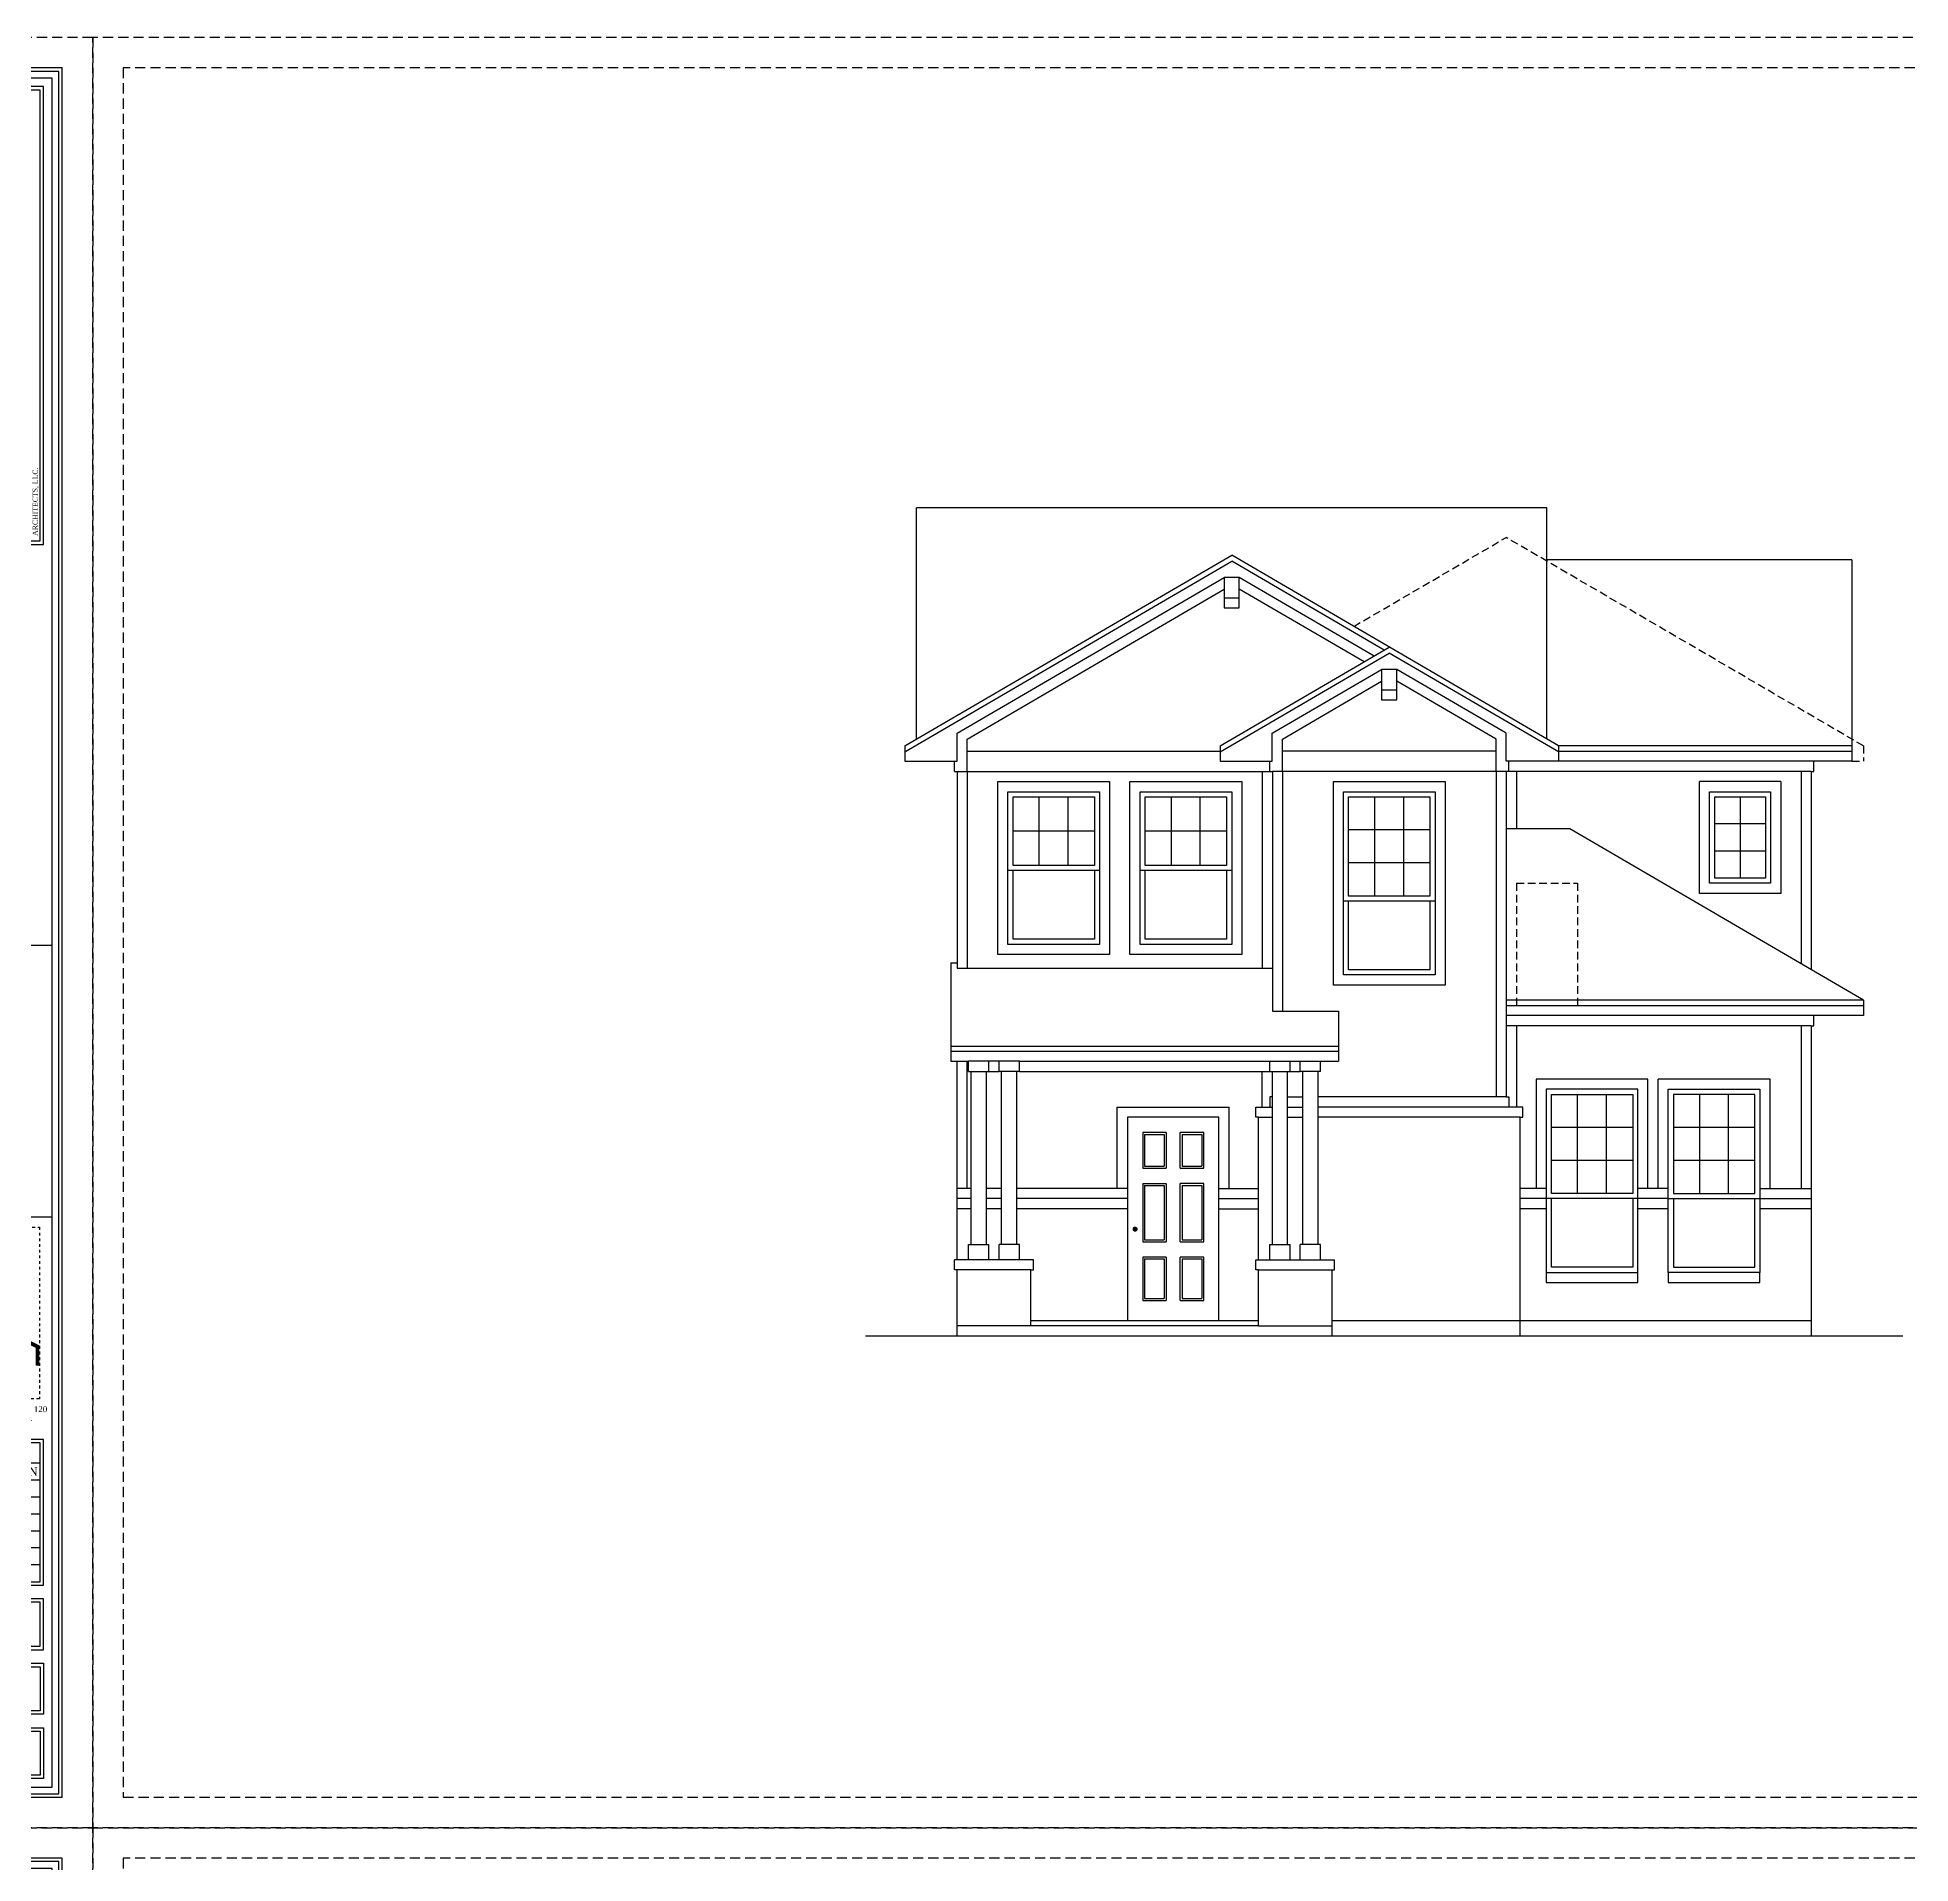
# Model space of a CAD drawing. Header units: inches. Extents: x 1062 to 6528, y -11616 to 5280.
# Drawn here: x 4863 to 5969, y 4203 to 5280 of the extents above; entities that cross this region are included whole.
import ezdxf
from ezdxf.enums import TextEntityAlignment as Align

# ---------------------------------------------------------------- set-up
doc = ezdxf.new("R2010")
doc.units = ezdxf.units.IN
doc.header["$LTSCALE"] = 24
doc.header["$MEASUREMENT"] = 0
doc.header["$PDMODE"] = 35
doc.header["$PDSIZE"] = 5
for name, pattern in [('DASH', [0.1236, 0.0618, -0.0618]), ('HIDDEN', [0.375, 0.25, -0.125]), ('HIDDEN2', [0.1875, 0.125, -0.0625])]:
    doc.linetypes.add(name, pattern=pattern)
doc.layers.get('Defpoints').update_dxf_attribs({"color": 3, "linetype": 'HIDDEN'})
for name, color, linetype in [('A-WALL', 2, 'CONTINUOUS'), ('ELEV', 2, 'CONTINUOUS'), ('TB', 5, 'CONTINUOUS')]:
    doc.layers.add(name, color=color, linetype=linetype)
doc.styles.add('MtXpl_Century_Gothic', font='GOTHIC.TTF')
doc.styles.add('ROMANT', font='times.ttf')

# ---------------------------------------------------------------- blocks, each defined once
blk = doc.blocks.new('TB MIDTOWN LOGO')
at = {"layer": 'Defpoints', "linetype": 'DASH'}
blk.add_lwpolyline([(-36, 90), (36, 90), (36, 0), (-36, 0)], close=True, dxfattribs=at)
at = {"layer": 'TB', "color": 142, "true_color": 0x30ace0, "const_width": 2}
blk.add_lwpolyline([(-35, 17.39), (-35, 40.89), (-18, 49.39), (-18, 18.39), (-22, 18.39), (-22, 87.39), (-6, 79.39), (-6, 18.39), (-14, 18.39), (-14, 59.39), (-6, 64.72), (2, 59.39), (2, 18.39), (-2, 18.39), (-2, 44.39), (6, 49.72), (14, 44.39), (14, 18.39), (6, 18.39), (6, 56.39), (22, 64.39), (22, 18.39), (18, 18.39), (18, 35.89), (35, 27.39), (35, 17.39)], dxfattribs=at)
at = {"layer": 'TB', "color": 250, "linetype": 'DASH', "true_color": 0x1c2230, "insert": (0, 15.39), "char_height": 9.25, "width": 72, "attachment_point": 2, "style": 'MtXpl_Century_Gothic'}
blk.add_mtext('\\pxqd;MIDTOWN', dxfattribs=at)
at = {"layer": 'TB', "color": 142, "linetype": 'DASH', "true_color": 0x30ace0, "insert": (0, 3.68), "char_height": 3.5, "width": 72, "attachment_point": 2, "style": 'MtXpl_Century_Gothic'}
blk.add_mtext('\\pxqd;ARCHITECTS', dxfattribs=at)
blk = doc.blocks.new('TB CAMDEN 11X17')
at = {"layer": 'Defpoints', "color": 5}
blk.add_lwpolyline([(-1632, 0), (0, 0), (0, 1056), (-1632, 1056)], close=True, dxfattribs=at)
at = {"layer": 'Defpoints', "color": 7, "linetype": 'HIDDEN'}
blk.add_lwpolyline([(-1614, 18), (-512, 18), (-512, 1038), (-1614, 1038)], close=True, dxfattribs=at)
at = {"layer": 'TB', "color": 6}
for p, q in [((-120, 520.6), (-24, 520.6)), ((-120, 360.3), (-24, 360.3)), ((-31, 215), (-113, 215)), ((-31, 205), (-113, 205)), ((-31, 195), (-113, 195)), ((-31, 185), (-113, 185)), ((-31, 175), (-113, 175)), ((-31, 165), (-113, 165)), ((-31, 155), (-113, 155))]:
    blk.add_line(p, q, dxfattribs=at)
at = {"layer": 'TB', "color": 2}
for points in [[(-126, 18), (-18, 18), (-18, 1038), (-126, 1038)], [(-124, 20), (-20, 20), (-20, 1036), (-124, 1036)]]:
    blk.add_lwpolyline(points, close=True, dxfattribs=at)
at = {"layer": 'TB', "color": 6}
for points in [[(-120, 24), (-24, 24), (-24, 1032), (-120, 1032)], [(-115, 757), (-29, 757), (-29, 1027), (-115, 1027)], [(-113, 759), (-31, 759), (-31, 1025), (-113, 1025)], [(-115, 143), (-29, 143), (-29, 229), (-115, 229)], [(-113, 145), (-31, 145), (-31, 227), (-113, 227)], [(-115, 105), (-29, 105), (-29, 135), (-115, 135)], [(-113, 107), (-31, 107), (-31, 133), (-113, 133)], [(-115, 97), (-29, 97), (-29, 67), (-115, 67)], [(-113, 95), (-31, 95), (-31, 69), (-113, 69)], [(-115, 59), (-29, 59), (-29, 29), (-115, 29)], [(-113, 57), (-31, 57), (-31, 31), (-113, 31)]]:
    blk.add_lwpolyline(points, close=True, dxfattribs=at)
at = {"layer": 'TB', "linetype": 'DASH', "xscale": 1.125, "yscale": 1.125, "zscale": 1.125}
blk.add_blockref('TB MIDTOWN LOGO', (-72, 253), dxfattribs=at)
at = {"layer": 'TB', "color": 6, "insert": (-72, 762), "char_height": 3, "width": 260, "attachment_point": 4, "rotation": 90, "style": 'ROMANT'}
blk.add_mtext('\\pxqj;{\\H1.33333x;\\W1.4253;COPYRIGHT, MIDTOWN ARCHITECTS, LLC. - 2024\\P}THESE PLANS ARE INTENDED TO PROVIDE THE BASIC CONSTRUCTION INFORMATION NECESSARY TO  SUBSTANTIALLY COMPLETE THIS STRUCTURE.  THESE PLANS MUST BE VERIFIED AND CHECKED BY THE  BUILDER OR THE PERSON IN AUTHORITY OF THIS PROJECT.  ANY DISCREPANCY, ERROR, AND/OR OMISSION, IF  FOUND, IS TO BE BROUGHT TO THE IMMEDIATE ATTENTION OF THE DESIGNER BEFORE ANY CONSTRUCTION IS  COMMENCED OR PURCHASES MADE.  IT IS RECOMMENDED THAT THE OWNER OR BUILDER OBTAIN  COMPLETE ENGINEERING SERVICES, FOUNDATION, HVAC, AND STRUCTURAL, BEFORE BEGINNING  CONSTRUCTION OF ANY KIND.  NOTE: ALL FEDERAL, STATE, AND LOCAL CODES, ORDINANCES, AND  RESTRICTIONS TAKE PRECEDENCE OVER ANY PART OF THESE PLANS WHICH MAY CONFLICT WITH SAME, AND  MUST BE STRICTLY OBEYED AND FOLLOWED BEFORE AND DURING CONSTRUCTION.  THESE PLANS ARE  COPYRIGHTED AND ARE SUBJECT TO COPYRIGHT PROTECTION AS AN "ARCHITECTURAL WORK" UNDER SEC. 102  OF THE COPYRIGHT ACT, 17 U.S.O. AS AMENDED DECEMBER 1990 AND KNOWN AS ARCHITECTURAL  WORKS COPYRIGHT PROTECTION ACT OF 1990.  THE PROTECTION INCLUDES BUT IS NOT LIMITED TO THE  OVERALL FORM AS WELL AS THE ARRANGEMENT AND COMPOSITION OF SPACES AND ELEMENTS OF THE  DESIGN.  UNDER SUCH PROTECTION, UNAUTHORIZED USE OF THESE PLANS, WORK OR HOME REPRESENTED,  CAN LEGALLY RESULT IN THE CESSATION OF CONSTRUCTION OR BUILDINGS BEING SEIZED AND/ OR MONETARY  COMPENSATION TO MIDTOWN ARCHITECTS, LLC.', dxfattribs=at)
at = {"layer": 'TB', "color": 6, "attachment_point": 5, "style": 'ROMANT'}
for s, insert, char_height, width in [('1801 WITTINGTON PLACE, SUITE 120\\PFARMERS BRANCH, TX 75234\\PPHONE: 972-839-9429', (-72, 241), 3.5, 87.956), ('DESCRIPTION', (-57, 210), 5, 52)]:
    blk.add_mtext(s, dxfattribs=dict(at, insert=insert, char_height=char_height, width=width))
at = {"layer": 'TB', "color": 6, "style": 'ROMANT'}
for tag, p in [('S.NAME.1', (-87, 440.4)), ('S.NAME.2', (-69, 440.4)), ('S.NAME.3', (-51, 440.4))]:
    blk.add_attdef(tag, text='', height=12, rotation=90, dxfattribs=at).set_placement(p, align=Align.MIDDLE_CENTER)
for tag, p in [('SCALE', (-72, 113.5)), ('S.NUMBER', (-72, 37.5))]:
    blk.add_attdef(tag, text='', height=8, dxfattribs=at).set_placement(p, align=Align.MIDDLE_CENTER)
blk = doc.blocks.new('PLAN C')
at = {"layer": 'A-WALL', "color": 1}
blk.add_line((241, 199.42), (216, 199.42), dxfattribs=at)
at = {"layer": 'Defpoints', "color": 3, "linetype": 'HIDDEN2'}
for p, q in [((156, 279), (216, 314)), ((356.57, 232), (216, 314)), ((356.57, 232), (356.57, 226)), ((352, 226), (356.57, 226)), ((220, 178), (244, 178)), ((220, 178), (220, 130)), ((244, 178), (244, 130)), ((220, 130), (244, 130))]:
    blk.add_line(p, q, dxfattribs=at)
at = {"layer": 'Defpoints', "color": 9, "linetype": 'HIDDEN2'}
blk.add_point((336, 0), dxfattribs=at)
at = {"layer": 'ELEV'}
for p, q in [((232, 325.67), (-16, 325.67)), ((-16, 234.67), (-16, 325.67)), ((232, 234.67), (232, 325.67)), ((-20.57, 232), (108, 307)), ((236.57, 232), (108, 307)), ((352, 305.24), (232, 305.24)), ((352, 305.24), (352, 226)), ((103.43, 232), (170, 270.83)), ((-20.57, 232), (-20.57, 226)), ((103.43, 232), (103.43, 226)), ((352, 232), (236.57, 232)), ((236.57, 232), (236.57, 226)), ((-20.57, 226), (-1.01, 226)), ((-1.01, 222), (-1.01, 226)), ((-1.01, 222), (-0.01, 222)), ((0, 222), (0, 144.67)), ((103.43, 226), (122.99, 226)), ((122.99, 222), (122.99, 226)), ((122.99, 222), (123.99, 222)), ((124, 222), (124, 127.67)), ((216, 222), (216, 94)), ((217.01, 222), (216.01, 222)), ((236.57, 226), (217.01, 226)), ((217.01, 222), (217.01, 226)), ((336, 222), (336, 144)), ((336, 222), (337, 222)), ((352, 226), (337, 226)), ((337, 222), (337, 226)), ((356.57, 132), (241, 199.42)), ((-2.47, 146.67), (-2.47, 108)), ((-2.47, 146.67), (0, 146.67)), ((149.98, 127.67), (149.98, 108)), ((356.57, 132), (216, 132)), ((356.57, 126), (337, 126)), ((337, 122), (337, 126)), ((356.57, 132), (356.57, 126)), ((336, 122), (336, 0)), ((336, 122), (337, 122)), ((-2.47, 114), (149.98, 114)), ((-2.47, 108), (4.5, 108)), ((4.5, 104), (4.5, 108)), ((4.5, 104), (5.5, 104)), ((5.5, 36), (5.5, 104)), ((11.5, 36), (11.5, 104)), ((11.5, 104), (12.5, 104)), ((12.5, 104), (12.5, 108)), ((16.5, 108), (12.5, 108)), ((16.5, 104), (16.5, 108)), ((17.5, 104), (16.5, 104)), ((17.5, 36), (17.5, 104)), ((23.5, 36), (23.5, 104)), ((24.5, 104), (23.5, 104)), ((24.5, 108), (123, 108)), ((24.5, 104), (24.5, 108)), ((123, 104), (123, 108)), ((123, 104), (124, 104)), ((124, 36), (124, 104)), ((130, 36), (130, 104)), ((130, 104), (131, 104)), ((131, 104), (131, 108)), ((131, 108), (135, 108)), ((135, 104), (135, 108)), ((136, 104), (135, 104)), ((136, 36), (136, 104)), ((143, 104), (142, 104)), ((142, 36), (142, 104)), ((143, 104), (143, 108)), ((143, 108), (149.98, 108)), ((216, 94), (217, 94)), ((217, 94), (217, 90)), ((222.5, 90), (217, 90)), ((222.5, 86), (222.5, 90)), ((221.5, 0), (221.5, 86)), ((221.5, 86), (222.5, 86)), ((30, 30), (-1, 30)), ((-1, 26), (-1, 30)), ((4.5, 30), (4.5, 36)), ((4.5, 36), (5.5, 36)), ((11.5, 36), (12.5, 36)), ((12.5, 30), (12.5, 36)), ((16.5, 30), (16.5, 36)), ((17.5, 36), (16.5, 36)), ((24.5, 36), (23.5, 36)), ((24.5, 30), (24.5, 36)), ((30, 26), (30, 30)), ((117.5, 30), (148.5, 30)), ((117.5, 26), (117.5, 30)), ((123, 30), (123, 36)), ((123, 36), (124, 36)), ((130, 36), (131, 36)), ((131, 30), (131, 36)), ((135, 30), (135, 36)), ((136, 36), (135, 36)), ((143, 36), (142, 36)), ((143, 30), (143, 36)), ((148.5, 26), (148.5, 30)), ((0, 26), (-1, 26)), ((0, 0), (0, 26)), ((29, 4), (29, 26)), ((29, 26), (30, 26)), ((118.5, 26), (117.5, 26)), ((118.5, 4), (118.5, 26)), ((147.5, 0), (147.5, 26)), ((147.5, 26), (148.5, 26)), ((118.5, 4), (29, 4))]:
    blk.add_line(p, q, dxfattribs=at)
at = {"layer": 'ELEV', "color": 4}
for p, q in [((-20.57, 229.68), (108, 304.68)), ((168.02, 269.68), (108, 304.68)), ((103.43, 229.68), (170, 268.52)), ((236.57, 229.68), (170, 268.52)), ((236.57, 230), (352, 230)), ((22, 212), (54, 212)), ((22, 185), (22, 212)), ((32.33, 185), (32.33, 212)), ((43.67, 185), (43.67, 212)), ((54, 212), (54, 185)), ((74, 212), (106, 212)), ((74, 185), (74, 212)), ((84.33, 185), (84.33, 212)), ((95.67, 185), (95.67, 212)), ((106, 212), (106, 185)), ((154, 212), (186, 212)), ((154, 173), (154, 212)), ((164.33, 173), (164.33, 212)), ((175.67, 173), (175.67, 212)), ((186, 212), (186, 173)), ((298, 212), (318, 212)), ((298, 180), (298, 212)), ((308, 212), (308, 180)), ((318, 212), (318, 180)), ((186, 199), (154, 199)), ((318, 201.33), (298, 201.33)), ((54, 198.5), (22, 198.5)), ((106, 198.5), (74, 198.5)), ((54, 185), (22, 185)), ((106, 185), (74, 185)), ((186, 186), (154, 186)), ((318, 190.67), (298, 190.67)), ((56, 183), (20, 183)), ((22, 156), (22, 183)), ((54, 183), (54, 156)), ((108, 183), (72, 183)), ((74, 156), (74, 183)), ((106, 183), (106, 156)), ((318, 180), (298, 180)), ((188, 171), (152, 171)), ((186, 173), (154, 173)), ((154, 144), (154, 171)), ((186, 171), (186, 144)), ((54, 156), (22, 156)), ((106, 156), (74, 156)), ((186, 144), (154, 144)), ((216, 130), (356.57, 130)), ((-2.47, 112), (149.98, 112)), ((233.76, 56), (233.76, 95)), ((233.76, 95), (265.76, 95)), ((244.1, 56), (244.1, 95)), ((255.43, 56), (255.43, 95)), ((265.76, 95), (265.76, 56)), ((281.76, 95), (281.76, 56)), ((313.76, 95), (281.76, 95)), ((292.1, 56), (292.1, 95)), ((303.43, 56), (303.43, 95)), ((313.76, 56), (313.76, 95)), ((265.76, 82), (233.76, 82)), ((313.76, 82), (281.76, 82)), ((82.25, 80), (73, 80)), ((73, 80), (73, 65.98)), ((73.75, 79.25), (81.5, 79.25)), ((73.75, 79.25), (73.75, 66.73)), ((81.5, 79.25), (81.5, 66.73)), ((82.25, 80), (82.25, 65.98)), ((97, 80), (87.75, 80)), ((87.75, 65.98), (87.75, 80)), ((88.5, 79.25), (96.25, 79.25)), ((88.5, 79.25), (88.5, 66.73)), ((96.25, 79.25), (96.25, 66.73)), ((97, 65.98), (97, 80)), ((73.75, 66.73), (81.5, 66.73)), ((88.5, 66.73), (96.25, 66.73)), ((265.76, 69), (233.76, 69)), ((313.76, 69), (281.76, 69)), ((73, 65.98), (82.25, 65.98)), ((73, 59.98), (82.25, 59.98)), ((73, 59.98), (73, 37.03)), ((73.75, 59.23), (81.5, 59.23)), ((73.75, 59.23), (73.75, 37.78)), ((81.5, 59.23), (81.5, 37.78)), ((82.25, 59.98), (82.25, 37.03)), ((87.75, 65.98), (97, 65.98)), ((97, 59.98), (87.75, 59.98)), ((87.75, 37.03), (87.75, 59.98)), ((88.5, 59.23), (96.25, 59.23)), ((88.5, 59.23), (88.5, 37.78)), ((96.25, 59.23), (96.25, 37.78)), ((97, 37.03), (97, 59.98)), ((267.76, 54), (231.76, 54)), ((265.76, 56), (233.76, 56)), ((233.76, 27), (233.76, 54)), ((265.76, 54), (265.76, 27)), ((279.76, 54), (315.76, 54)), ((281.76, 56), (313.76, 56)), ((281.76, 54), (281.76, 27)), ((313.76, 27), (313.76, 54)), ((73, 37.03), (82.25, 37.03)), ((73.75, 37.78), (81.5, 37.78)), ((87.75, 37.03), (97, 37.03)), ((88.5, 37.78), (96.25, 37.78)), ((73, 31.03), (73, 14)), ((82.25, 31.03), (73, 31.03)), ((73.75, 30.29), (81.5, 30.29)), ((73.75, 30.29), (73.75, 14.75)), ((81.5, 30.29), (81.5, 14.75)), ((82.25, 31.03), (82.25, 14)), ((87.75, 14), (87.75, 31.03)), ((97, 31.03), (87.75, 31.03)), ((88.5, 30.29), (96.25, 30.29)), ((88.5, 30.29), (88.5, 14.75)), ((96.25, 30.29), (96.25, 14.75)), ((97, 14), (97, 31.03)), ((265.76, 27), (233.76, 27)), ((281.76, 27), (313.76, 27)), ((73.75, 14.75), (81.5, 14.75)), ((88.5, 14.75), (96.25, 14.75)), ((73, 14), (82.25, 14)), ((87.75, 14), (97, 14)), ((118.5, 6), (29, 6))]:
    blk.add_line(p, q, dxfattribs=at)
at = {"layer": 'ELEV', "color": 1}
for p, q in [((-0.01, 237.05), (105, 298.3)), ((111, 298.3), (105, 298.3)), ((105, 298.3), (105, 286.3)), ((164.05, 267.36), (111, 298.3)), ((111, 286.3), (111, 298.3)), ((105, 290.3), (111, 290.3)), ((105, 286.3), (111, 286.3)), ((123.99, 237.05), (167, 262.14)), ((173, 262.14), (167, 262.14)), ((167, 262.14), (167, 250.14)), ((216.01, 237.05), (173, 262.14)), ((173, 250.14), (173, 262.14)), ((167, 254.14), (173, 254.14)), ((167, 250.14), (173, 250.14)), ((-0.01, 226), (-0.01, 237.05)), ((123.99, 226), (123.99, 237.05)), ((216.01, 226), (216.01, 237.05)), ((-1.01, 226), (-0.01, 226)), ((122.99, 226), (123.99, 226)), ((217.01, 226), (216.01, 226)), ((337, 226), (236.57, 226)), ((20, 214), (56, 214)), ((20, 154), (20, 214)), ((56, 214), (56, 154)), ((72, 214), (108, 214)), ((72, 154), (72, 214)), ((108, 214), (108, 154)), ((152, 214), (188, 214)), ((152, 142), (152, 214)), ((188, 214), (188, 142)), ((296, 214), (320, 214)), ((296, 178), (296, 214)), ((320, 214), (320, 178)), ((320, 178), (296, 178)), ((56, 154), (20, 154)), ((108, 154), (72, 154)), ((0, 144.67), (124, 144.67)), ((188, 142), (152, 142)), ((124, 127.67), (149.98, 127.67)), ((337, 126), (216, 126)), ((0, 30), (0, 108)), ((12.5, 108), (4.5, 108)), ((12.5, 104), (16.5, 104)), ((24.5, 108), (16.5, 108)), ((24.5, 104), (123, 104)), ((123, 108), (131, 108)), ((131, 104), (135, 104)), ((135, 108), (143, 108)), ((267.76, 97), (231.76, 97)), ((231.76, 97), (231.76, 25)), ((267.76, 25), (267.76, 97)), ((279.76, 97), (315.76, 97)), ((279.76, 25), (279.76, 97)), ((315.76, 97), (315.76, 25)), ((117.5, 90), (124, 90)), ((117.5, 86), (117.5, 90)), ((124, 94), (123, 94)), ((123, 94), (123, 90)), ((130, 90), (136, 90)), ((217, 90), (142, 90)), ((103, 86), (67, 86)), ((67, 86), (67, 6)), ((103, 6), (103, 86)), ((118.5, 86), (117.5, 86)), ((118.5, 30), (118.5, 86)), ((5.5, 54), (0, 54)), ((17.5, 54), (11.5, 54)), ((67, 54), (23.5, 54)), ((103, 54), (118.5, 54)), ((231.76, 54), (221.5, 54)), ((279.76, 54), (267.76, 54)), ((315.76, 54), (336, 54)), ((231.76, 25), (267.76, 25)), ((315.76, 25), (279.76, 25))]:
    blk.add_line(p, q, dxfattribs=at)
at = {"layer": 'ELEV', "color": 6}
for p, q in [((3.99, 234.75), (105, 293.67)), ((160.08, 265.04), (111, 293.67)), ((127.99, 234.75), (167, 257.51)), ((212.01, 234.75), (173, 257.51)), ((3.99, 222), (3.99, 234.75)), ((3.99, 230), (103.43, 230)), ((127.99, 222), (127.99, 234.75)), ((212.01, 230), (127.99, 230)), ((212.01, 222), (212.01, 234.75)), ((0, 222), (122.99, 222)), ((4, 222), (4, 144.67)), ((120, 222), (120, 144.67)), ((216, 222), (124, 222)), ((128, 222), (128, 127.67)), ((212, 222), (212, 94)), ((336, 222), (217.01, 222)), ((220, 222), (220, 199.42)), ((332, 222), (332, 146.33)), ((16, 150), (16, 218)), ((16, 218), (60, 218)), ((60, 218), (60, 150)), ((68, 218), (112, 218)), ((68, 150), (68, 218)), ((112, 218), (112, 150)), ((148, 138), (148, 218)), ((148, 218), (192, 218)), ((192, 218), (192, 138)), ((324, 218), (292, 218)), ((292, 174), (292, 218)), ((324, 218), (324, 174)), ((324, 174), (292, 174)), ((60, 150), (16, 150)), ((112, 150), (68, 150)), ((192, 138), (148, 138)), ((336, 122), (216, 122)), ((220, 122), (220, 90)), ((332, 122), (332, 58)), ((4, 58), (4, 108)), ((5.5, 104), (11.5, 104)), ((23.5, 104), (17.5, 104)), ((120, 90), (120, 104)), ((124, 104), (130, 104)), ((142, 104), (136, 104)), ((271.76, 58), (271.76, 101)), ((275.76, 58), (275.76, 101)), ((319.76, 58), (319.76, 101)), ((63, 58), (63, 90)), ((63, 90), (107, 90)), ((107, 58), (107, 90)), ((130, 94), (136, 94)), ((216, 94), (142, 94)), ((118.5, 86), (124, 86)), ((130, 86), (136, 86)), ((221.5, 86), (142, 86)), ((5.5, 58), (0, 58)), ((17.5, 58), (11.5, 58)), ((67, 58), (23.5, 58)), ((103, 58), (118.5, 58)), ((231.76, 58), (221.5, 58)), ((279.76, 58), (267.76, 58)), ((315.76, 58), (336, 58)), ((5.5, 50), (0, 50)), ((17.5, 50), (11.5, 50)), ((67, 50), (23.5, 50)), ((103, 50), (118.5, 50)), ((231.76, 50), (221.5, 50)), ((279.76, 50), (267.76, 50)), ((267.76, 49), (267.76, 49)), ((336, 50), (315.76, 50)), ((5.5, 36), (11.5, 36)), ((23.5, 36), (17.5, 36)), ((124, 36), (130, 36)), ((142, 36), (136, 36)), ((29, 26), (0, 26)), ((118.5, 26), (147.5, 26)), ((231.76, 25), (231.76, 21)), ((267.76, 21), (267.76, 25)), ((279.76, 25), (279.76, 21)), ((315.76, 21), (315.76, 25)), ((231.76, 21), (267.76, 21)), ((279.76, 21), (315.76, 21)), ((29, 4), (0, 4)), ((118.5, 4), (147.5, 4)), ((336, 6), (147.5, 6))]:
    blk.add_line(p, q, dxfattribs=at)
at = {"layer": 'ELEV', "color": 3}
blk.add_line((-36, 0), (372, 0), dxfattribs=at)
at = {"layer": 'ELEV', "color": 6}
for points in [[(271.76, 101), (227.76, 101), (227.76, 58)], [(319.76, 101), (275.76, 101)]]:
    blk.add_lwpolyline(points, dxfattribs=at)
at = {"layer": 'ELEV', "color": 4, "const_width": 1}
blk.add_lwpolyline([(70.5, 42, 1), (69.5, 42, 1)], format="xyb", close=True, dxfattribs=at)

msp = doc.modelspace()

# ---------------------------------------------------------------- block references
at = {"layer": 'ELEV', "xscale": 1.5, "yscale": 1.5, "zscale": 1.5}
msp.add_blockref('PLAN C', (5406, 4514.06836), dxfattribs=at)
at = {"layer": 'TB'}
for p in [(4896, 4224), (6528, 4224), (4896, 3168), (6528, 3168)]:
    msp.add_blockref('TB CAMDEN 11X17', p, dxfattribs=at)

doc.saveas('drawing.dxf')
